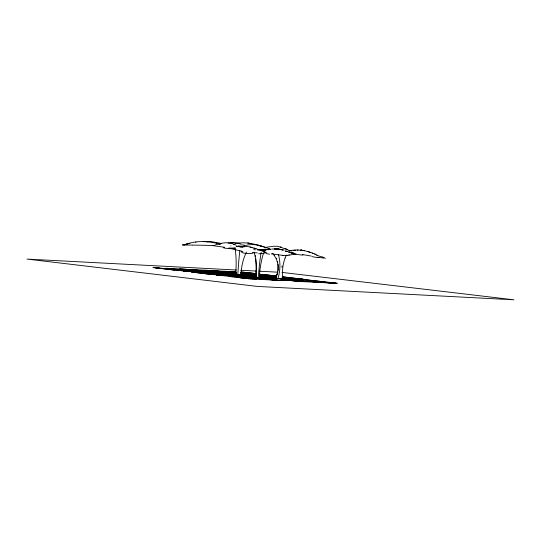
<?xml version="1.0" encoding="UTF-8"?>
<svg xmlns="http://www.w3.org/2000/svg" width="541" height="541" viewBox="0 0 541 541"><rect width="100%" height="100%" fill="white"/><g stroke="black" fill="none" stroke-linecap="round" stroke-linejoin="round"><path stroke-width="0.81" d="M259.477 276.965L259.47 277.54L270.284 277.918L259.335 276.62M281.915 267.288L282.057 265.888M278.081 270.486L278.121 264.17M255.629 277.283L257.421 277.425L255.568 277.283L255.852 275.552A60.545 60.403 71.1 0 0 255.413 258.598M260.978 250.686L261.188 249.611M261.188 252.248L260.945 253.573A19.76 3.902 -85.9 0 0 260.694 255.021L260.126 259.098A59.767 11.787 -85.9 0 0 258.578 274.639L258.152 277.472M261.459 250.862L261.56 250.348M277.831 271.886L277.492 273.293M256.136 277.296L278.02 278.541C280.238 270.737 280.718 262.223 278.345 254.385M277.283 273.996L276.525 276.12L264.671 274.632M276.918 274.125L274.984 278.392M285.107 258.03L284.329 260.255A34.029 26.678 -88.3 0 0 282.95 278.96L281.875 278.784M264.921 250.179L266.28 249.935L261.235 250.01M275.89 277.526L276.221 276.823M287.602 255.366L296.022 253.972M191.676 272.062L196.823 272.279M287.454 255.413L283.64 255.46M302.845 279.264L291.585 278.514M304.718 279.433L299.572 279.19M228.667 248.076L235.599 248.049M212.586 245.519L213.965 245.452M215.372 244.931C221.783 242.895 228.87 241.259 235.105 244.89M243.707 246.216C252.62 242.463 261.83 245.952 270.297 249.137M288.908 255L289.408 254.885M189.959 243.328L186.557 244.092C197.648 240.204 209.279 241.347 220.43 244.167L216.677 243.457M154.645 267.667L159.068 267.93M184.38 244.546L187.781 243.815M242.517 246.459L244.451 246.067M233.563 244.255C243.95 241.063 254.635 243.781 264.569 247.176M234.983 243.984L235.612 243.869M195.531 242.158L196.018 242.07M203.294 241.529L209.82 241.367L221.661 243.524M228.045 243.152L234.564 242.53L240.231 243.349M265.137 247.413L273.401 246.263L277.452 246.236L287.23 249.482L285.175 248.718M182.635 244.89L186.395 244.593M281.435 278.777L278.331 278.541L281.847 278.716L280.15 278.642M242.875 277.323L227.612 275.457L241.543 276.275M290.666 250.754L291.356 250.686L288.887 250.943C298.537 248.644 308.248 250.821 317.053 254.98M295.596 250.219L293.127 250.476M232.319 242.618L230.892 242.76M267.694 249.381L270.216 249.144M265.171 249.617L269.256 249.232M240.481 246.818L243.166 246.845M271.771 249.009L277.736 248.961L283.051 250.016L278.689 249.076L274.287 248.867L281.164 249.543L280.218 249.347M297.178 250.104L298.064 250.05M291.268 280.59L296.596 281.232M233.137 242.571L233.746 242.537M258.321 277.56L259.43 277.54M277.655 278.459C280.975 278.737 275.349 278.412 276.911 278.439M185.948 270.317L174.669 270M187.734 270.459L181.167 270.764L204.126 272.813L224.691 273.672L195.193 271.048M215.426 271.393L214.98 271.447L229.837 273.327L229.289 273.394M276.471 278.432L276.005 278.351M193.34 270.27L199.744 270.588M244.194 246.351L248.772 246.703L257.293 249.097M259.47 276.329L260.241 276.323M184.035 270.615L173.823 269.925M171.68 269.756L152.954 267.518L187.619 270.426L193.82 270.202L187.416 269.459M185.421 270.554L193.232 270.967M294.859 280.448L298.395 280.603M216.096 271.379L236.065 272.515M190.899 270.331L185.563 270.067M285.344 251.24L288.035 251.301L285.411 251.207L285.966 251.247M228.126 273.415L216.785 272.779M192.346 245.08L205.404 245.296A10.407 0.825 3 0 0 211.497 245.438L214.405 245.452M192.055 245.08L191.379 245.08M213.776 245.411L214.608 245.411M276.235 278.432L278.656 278.581M184.116 245.019L184.65 245.026M184.21 245.019L182.331 244.985M190.777 245.073L185.144 245.026M253.377 244.485L252.633 244.478L254.568 244.552M276.106 276.235L272.826 276.106M284.742 278.825L283.606 278.865L287.136 279.399M291.809 278.926L292.972 278.865L287.67 278.182M259.68 276.174L265.611 276.18L259.815 275.335M259.599 276.316L268.018 276.343L267.552 276.201M245.736 278.426L239.791 277.661L243.065 277.519L241.354 277.202M225.475 275.274L224.508 275.234M263.866 276.363L274.355 277.053M281.374 278.696L281.935 278.71A29.654 11.3 -84.4 0 1 281.854 277.973M282.49 278.716L291.362 278.777L282.781 277.804M282.497 278.791L297.908 279.176M263.142 249.827L264.989 249.881L263.311 249.827M282.28 278.899L280.38 278.71L296.847 280.292M263.061 249.827L262.331 249.807M318.859 281.773L317.256 281.82L319.562 282.199M203.267 241.394L203.869 241.408M256.157 273.881L250.273 273.834L250.611 273.929M320.772 281.82L323.018 281.969M252.978 252.674L257.273 252.87M240.901 277.547L241.739 277.628M276.323 276.323L273.604 276.201M236.241 272.434L235.139 272.394M240.63 277.533L216.238 274.977L226.219 275.403M242.909 277.614L248.529 277.952M252.552 252.661L252.255 252.654M280.454 278.696L279.832 278.662M297.888 280.583L292.093 280.691L296.123 281.192M214.479 273.388L211.335 273.361L213.296 273.726M280.387 278.696L279.988 278.676M297.266 279.142L285.276 279.007L295.947 280.211M234.51 272.36L235.896 272.475M256.049 273.956L249.888 273.557M224.461 273.841L226.409 273.942M224.921 273.915L212.721 273.469L223.717 274.889M268.803 278.054L272.319 278.088L269.587 277.648M322.693 281.949L318.203 281.895L321.266 282.355M236.505 245.871L235.944 245.81M263.792 277.804L259.89 277.749L270.818 279.582M275.071 278.392L275.646 278.399M170.834 268.444L167.331 268.397L172.18 269.005M217.069 270.845L214.649 270.818L221.702 271.548M211.112 271.217L215.534 271.244L209.042 270.48M255.954 276.086L254.013 275.984M297.246 279.061L300.411 279.244M259.186 277.526L257.942 277.459M298.023 280.529L298.943 280.63M273.09 280.082L275.038 280.11L262.047 278.906M332.641 283.214L336.238 283.247L330.713 282.537M236.39 270.02L27.05 259.092L257.34 286.419L513.95 299.809L281.969 272.4M240.61 270.243L256.644 271.075M259.18 271.21L277.749 272.177M192.555 269.574L190.29 269.56L199.156 270.439M205.999 270.243L189.08 269.398L188.586 269.452L192.623 270.115L186.361 270.115M227.747 271.406L213.134 270.723L222.29 271.596M235.2 272.441L233.157 272.292M241.198 275.119L237.878 274.956L239.785 275.951L235.524 275.856M275.924 278.507L261.58 277.905L267.031 279.102L280.657 280.38M302.311 281.631L321.922 282.564L299.072 280.536M331.626 283.159L337.3 283.315L329.611 282.436M316.979 282.395L319.9 282.429L309.053 281.313M243.139 246.764L242.686 246.73M227.687 271.379L229.154 271.46M205.742 270.263L206.249 270.257M210.645 271.19L216.643 271.325L208.772 270.459M254.27 273.8L249.415 273.523M256.17 274.044L251.829 273.956L256.285 274.821M244.322 275.464C234.449 274.882 244.938 276.755 246.994 276.579M220.363 275.126L217.286 275.065L218.55 275.288M298.632 280.556L301.364 280.772M322.605 281.895L323.714 282.003M301.919 281.611L302.372 281.665M179.68 268.87L180.958 268.978M241.198 272.13L242.382 272.204M180.41 268.945L165.715 268.295L171.659 269.019M234.469 272.4L232.454 272.251M211.206 271.264L208.63 271.075M255.169 273.908L256.42 273.983M235.504 273.678L227.714 273.651L236.356 274.679M271.372 276.072L266.902 276.072M225.347 273.942L226.983 273.976M297.983 279.102L299.308 279.251M298.591 279.21L282.375 277.695M226.327 275.41L227.592 275.511M234.07 275.782L230.872 275.504M331.051 283.132L332.174 283.22M255.406 279.163L277.553 280.292L274.409 279.9M256.515 279.271L253.837 279.068M186.422 270.175L184.724 270.013M269.296 275.91L275.626 276.316M245.073 275.504L238.919 275.274M256.258 276.187L240.143 275.065M224.407 275.227L214.493 274.612M299.268 280.59L303.454 280.86M322.984 281.915L324.079 282.03M301.472 281.618L301.939 281.645M241.043 272.076L242.841 272.231M209.144 271.109L210.665 271.237M268.836 275.883L269.682 275.978M275.924 276.417L268.579 276.133L273.496 276.843M298.76 279.142L302.426 279.372M330.423 283.092L331.532 283.186M238.933 246.027L239.359 246.054L238.398 245.993M206.419 270.297L206.784 270.29M192.407 270.913L183.115 270.885L184.86 271.203M235.531 273.624L225.888 273.503L239.791 274.97M247.136 274.341L253.425 274.51L253.073 274.402M268.35 275.849L269.168 275.944M300.985 281.591L301.499 281.584M206.662 270.317L207.061 270.311M180.856 268.938L182.912 269.073M185.516 270.121L183.385 269.932M241.124 273.908L251.491 274.355L240.813 272.921M240.738 273.942L252.295 274.659M267.856 275.822L268.634 275.917M244.302 275.389L247.399 275.653M231.507 275.545C239.21 276.505 241.022 275.207 232.819 274.497M323.788 281.962L324.458 282.05M247.697 277.898L238.398 277.567L246.54 278.5M329.746 283.051L330.835 283.146M254.906 279.183L249.942 278.838M229.073 271.481L229.56 271.487M206.912 270.331L207.345 270.324M250.591 274.612L254.338 274.801M256.17 276.208L253.56 276.099M220.66 275.085L222.635 275.261M221.932 275.213L212.924 274.49M324.208 281.989L324.843 282.077M301.06 281.557L299.93 281.516M207.169 270.344L207.636 270.344M181.505 268.978L182.195 269.019M222.885 271.67L223.96 271.704M236.329 272.59L216.887 271.596L233.401 273.401M208.968 271.136L201.59 270.608M200.779 270.656L189.316 270.507L189.776 270.574M184.555 270.06L181.965 269.831M267.335 275.788L268.079 275.876M226.801 274.023L227.572 274.017M245.161 275.437L248.17 275.707M324.641 282.017L325.242 282.098M330.084 283.099L328.279 282.957M247.636 277.864L248.955 277.986M229.431 271.508L230.398 271.541M207.426 270.365L207.927 270.365M207.271 271.082L209.651 271.183M266.808 275.754L267.504 275.842M192.413 270.852L194.07 271.021M253.939 276.052L251.477 275.883M302.243 279.433L304.86 279.541M279.785 278.622L278.852 278.554M300.593 281.53L299.383 281.482M242.469 272.164L243.315 272.265M229.81 271.528L230.831 271.575M207.697 270.378L208.826 270.426M222.263 271.629L223.426 271.67M236.187 273.604L234.821 273.509M236.424 273.672L234.111 273.455M266.267 275.714L266.916 275.802M227.335 274.057L228.187 274.057M230.209 275.464L231.507 275.626M325.073 282.044L325.635 282.125M222.168 275.186L224.123 275.369M302.006 280.813L308.492 281.273M329.286 283.051L327.508 282.902M248.576 277.925L281.083 280.495M252.032 278.994L253.039 279.061M242.841 246.743L236.884 246.283M207.96 270.399L209.13 270.453M221.621 271.582L222.872 271.636M249.773 273.597L248.447 273.455M182.804 269.093L184.407 269.175M201.009 270.574L199.142 270.48M208.961 271.136L199.839 270.534L200.501 270.574M252.363 274.727L255.386 274.875M265.712 275.721L266.321 275.761M183.034 269.959L180.383 269.77M193.34 270.919L194.902 271.082M227.883 274.098L228.809 274.098M255.548 276.16L255.548 276.16A39.182 38.79 71.3 0 0 255.994 272.792L256.116 271.535A55.263 54.715 71.4 0 0 256.245 269.154L256.265 265.063A88.278 87.385 71.4 0 0 255.859 258.652M302.764 279.474L324.519 281.814L310.101 281.327M197.959 272.407L193.333 272.238L209.59 274.24M257.496 277.425L258.233 277.547M325.52 282.071L326.034 282.152M309.148 281.198L322.125 281.631L305.002 279.636M247.284 277.743L249.523 277.986M255.724 278.426L263.798 278.669M242.997 272.197L244.803 272.373M230.581 271.582L231.264 271.602M259.355 274.246L261.533 274.409M265.097 275.673L265.726 275.673M241.286 275.126L238.642 274.936M241.759 275.186L253.736 276.052M325.959 282.104L326.433 282.186M241.678 276.228L255.163 277.269M230.77 275.572L227.45 275.247M300.661 280.596L301.127 280.63M222.987 275.241L224.9 275.423M299.613 281.462L298.247 281.401M251.863 278.155L249.868 277.952M230.966 271.609L236.004 272.008M249.239 273.563L247.474 273.381M183.473 269.141L185.164 269.235M199.785 270.486L190.872 269.763M209.09 271.21L217.982 271.913M194.273 270.98L195.734 271.142M228.444 274.131L229.438 274.145M251.991 275.917L253.147 276.005M279.528 278.642L278.615 278.568M278.23 278.649L293.465 280.279L280.826 280.394M326.399 282.132L326.838 282.165M242.76 276.363L229.161 275.619L242.476 277.283M299.112 281.428L297.678 281.354M243.538 272.238L245.296 272.414M259.437 274.186L262.25 274.47M209.725 271.251L227.261 273.137L215.514 272.637M265.171 275.639L262.656 275.484M234.118 273.509L226.402 272.826M229.012 274.179L230.067 274.192M241.252 275.085L239.332 275.004M202.449 272.691L204.119 272.867M203.017 272.779L203.565 272.82M326.825 282.213L327.278 282.199M300.187 280.563L298.003 280.454M255.271 277.235L256.576 277.364M230.006 275.518L223.555 274.936M327.596 282.929L325.851 282.801M251.132 278.879L247.852 278.676M231.359 271.636L232.562 271.704M248.157 273.482L246.527 273.306M264.617 275.592L262.067 275.437M254.243 274.862L256.116 275.011M181.005 269.756L179.855 269.729M273.881 277.019L260.958 276.559L263.399 276.924M327.224 282.24L327.724 282.233M243.024 276.323L243.917 276.397M255.636 277.31L247.298 276.654M196.085 271.115L196.951 271.19M229.58 274.219L230.689 274.24M327.623 282.274L328.171 282.267M203.673 272.779L204.681 272.907M224.684 275.362L225.678 275.484M298.084 281.354L296.563 281.266M248.576 277.851L262.06 278.574L251.254 277.026M249.043 277.946L249.759 278M184.833 269.242L185.915 269.296M274.071 276.951L274.821 277.093M180.052 269.689L178.814 269.641M230.141 274.26L231.298 274.294M254.094 276.147L256.089 276.241M204.295 272.833L205.242 272.955M298.74 280.448L296.948 280.366M248.15 276.721L248.995 276.789M250.564 276.972L260.336 277.905M255.69 277.29L256.116 277.323M214.324 274.659L212.153 274.429M232.515 271.731L236.072 272.062M241.009 272.874L247.081 273.401M274.591 276.992L275.281 277.127M179.585 269.648L178.307 269.601M328.022 282.301L328.617 282.307M204.917 272.88L206.892 273.09M325.939 282.781L324.147 282.659M225.55 275.43L228.045 275.646M297.577 281.313L296.022 281.225M249.232 278.73L246.845 278.588M261.492 275.389L262.446 275.423M185.509 269.296L186.652 269.357M275.105 277.039L276.187 277.202M239.068 274.916L236.593 274.767M328.428 282.334L329.063 282.341M230.689 274.307L233.502 274.483M297.78 280.373L295.927 280.279M248.319 277.885L246.033 277.634M245.195 272.366L256.414 273.638M261.851 274.375L264.218 274.639M186.172 269.35L187.362 269.418M275.612 277.08L276.113 277.12M178.658 269.574L177.326 269.513M328.827 282.368L329.503 282.382M237.31 274.828L237.817 274.963A56.94 6.276 -86.5 0 1 239.805 250.483M325.161 282.72L323.342 282.585M205.539 272.935L207.419 273.137M247.764 276.647L245.6 276.505M226.409 275.504L227.24 275.572M281.279 280.509L295.318 280.38L291.761 279.873M244.654 273.185L246.054 273.313M282.26 276.809L285.682 277.181M260.931 275.342L261.925 275.383M329.226 282.402L330.761 282.49M178.219 269.533L172.674 269.046M255.677 276.275L256.191 276.316M231.217 274.348L232.671 274.483M277.465 278.439L277.959 278.534L276.498 278.365M212.606 274.517L210.05 274.24M262.622 274.443L264.786 274.7M261.418 275.335L259.43 275.207L259.89 275.247M186.807 269.404L190.053 269.729M237.222 274.848L233.665 274.497M185.495 270.25L185.915 270.297M174.729 270.06L173.046 269.851M226.97 275.274L223.981 274.984M246.899 277.763L243.727 277.472M245.891 278.5L247.399 278.581M283.18 276.891L304.739 279.406M260.485 275.254L259.585 275.173M236.965 274.814L235.693 274.679M277.317 278.48L276.559 278.358M211.781 274.449L208.393 274.064M277.56 248.961L278.507 249.049L276.789 248.894M244.809 273.151L245.208 273.191M260.559 275.308L276.235 277.127M322.585 282.517L323.68 282.591M207.345 273.09L208.995 273.246M227.923 275.673L229.519 275.782M246.223 272.461L247.859 272.623M207.913 273.137L208.468 273.191M245.546 277.648L244.295 277.526M244.045 273.131L244.667 273.137M321.881 282.449L322.997 282.53M245.492 276.444L239.69 275.788M173.823 269.979L172.349 269.783M228.606 275.741L230.168 275.849M237.35 246.331L236.674 246.283A10.34 0.372 3.4 0 1 239.988 246.73L238.304 246.466M244.262 273.104L243.193 273.049M245.546 273.273L256.245 274.889M243.869 273.063L242.781 273.002M321.239 282.388L322.368 282.47M259.267 276.532L275.957 278.297M208.907 273.279L210.814 273.435M173.005 269.898L171.754 269.716M253.972 244.491L255.318 244.627M209.36 273.327L211.193 273.476M243.193 277.411L243.795 277.425M243.125 272.989L241.036 272.806M321.787 282.409L320.15 282.267M229.837 275.856L230.757 275.91M237.31 246.351L238.04 246.432M265.239 274.693L276.796 276.059M286.297 277.249L302.865 279.244M242.774 272.948L241.07 272.745M242.706 277.357L243.315 277.371M172.281 269.824L154.645 267.673M261.898 276.809L259.416 276.478M230.365 275.917L231.731 276.018M185.076 271.224L207.663 273.049L227.369 273.861L187.666 270.432M271.927 253.918L282.186 255.291M230.777 276.735L241.435 277.364L239.9 277.08M271.832 253.905L271.454 253.857M247.967 272.671L256.082 273.638M210.889 273.489L227.7 275.437M230.831 275.964L231.237 276.011M207.933 274.057L191.67 272.076M283.234 249.942L284.302 250.077M236.877 274.835L237.31 274.862M317.966 257.239L323.619 258.043M302.318 254.527L311.203 256.055M270.845 249.523L269.391 249.313L270.757 249.529M288.603 250.645L289.374 250.76M206.933 241.739L208.008 241.895M247.683 242.923L249.36 243.18M289.8 252.363L288.61 252.174L289.868 252.356M290.192 252.431L294.392 253.208M278.689 249.076L282.294 249.814M229.059 248.258L242.929 251.464M224.738 247.291L212.539 245.594M290.294 252.437L293.08 252.965M250.415 243.376L251.477 243.606M252.038 247.48L250.077 246.98M316.613 255.332L317.526 255.582M317.838 255.663L323.917 257.475M231.271 243.47L231.873 243.66M258.145 245.215L258.733 245.384M259.092 245.594L262.419 246.547M291.599 250.848L289.557 250.246M255.961 248.664L254 248.049M280.224 246.818L281.557 247.278M310.372 252.485L307.917 251.646M286.615 249.259L288.076 249.773M312.15 253.134L312.82 253.384M261.621 250.395L266.071 252.667M314.605 254.047L315.275 254.304M261.749 250.442L261.377 250.246A10.299 0.71 5.7 0 1 265.063 249.908M261.939 250.469L261.716 250.375A10.272 0.791 4 0 0 257.509 249.523M262.513 250.72L262.912 250.963M262.757 250.835L264.941 251.978M272.644 253.276L272.975 253.675M273.293 254.074L274.199 255.298M253.851 252.174L254.236 253.174A21.823 21.768 71.1 0 1 254.764 254.845L255.528 258.578M276.519 258.145L276.769 258.774M277.601 261.411L277.763 262.087M255.508 255.528L255.656 256.704M285.452 251.24A10.265 0.473 7.4 0 1 286.033 251.254M285.073 258.01A26.475 20.747 -88.3 0 1 286.514 255.014M274.131 255.352A20.315 18.448 -80.4 0 1 277.114 274.186M263.798 252.573A35.889 28.463 -83.5 0 0 261.702 259.944L260.918 263.717A68.254 54.134 -83.5 0 0 259.423 276.965M263.386 249.854A10.61 0.575 4.7 0 1 257.266 249.482M240.211 246.852A9.873 0.379 4.4 0 1 243.24 246.838M241.083 275.126A53.829 53.397 -70.7 0 1 246.432 252.079M235.234 249.049A90.861 74.354 -89 0 1 235.572 274.672M240.042 244.843A10.279 1.021 -1.7 0 1 244.255 245.154M265.205 248.116A10.34 0.602 7.3 0 1 265.07 248.076M302.974 255.122A10.55 1.285 5.9 0 1 291.058 253.005M319.325 257.59A10.414 0.994 12.2 0 1 312.062 256.637M322.659 257.205A10.184 0.778 16.4 0 1 325.31 258.49M252.525 253.391A10.293 2.347 -3.3 0 1 241.293 251.531M265.063 252.309A9.745 1.86 5 0 1 258.639 253.722M265.164 252.099A9.582 0.987 7.1 0 1 265.104 252.201M253.702 249.55A10.326 0.392 9.8 0 1 255.46 249.874M261.932 250.199A10.374 1.427 5.5 0 1 257.394 249.949M261.229 249.502A9.975 0.832 5.5 0 1 259.714 249.401M244.404 246.858A9.866 0.365 3 0 1 244.059 246.831M235.186 248.15A7.648 1.116 -1.4 0 1 226.747 248.366A7.648 1.116 -1.4 0 1 223.372 247.318M242.273 246.865A10.245 0.92 3 0 1 236.424 246.419M230.987 245.959A10.36 0.886 0.6 0 1 230.723 245.878M269.628 254.196A10.326 1.508 -0.4 0 1 266.186 252.667M282.733 255.345A3.577 0.494 5.3 0 1 282.24 255.278M283.653 255.487A3.09 0.433 5.2 0 1 282.639 255.386M291.531 252.796A10.326 0.663 12.6 0 1 294.777 253.729M263.23 250.253A10.475 0.717 3.1 0 1 262.615 250.158M301.222 250.125L300.539 250.064L302.115 250.213L301.222 250.125M303.893 250.537L303.001 250.348L304.576 250.679L303.893 250.537"/></g></svg>
